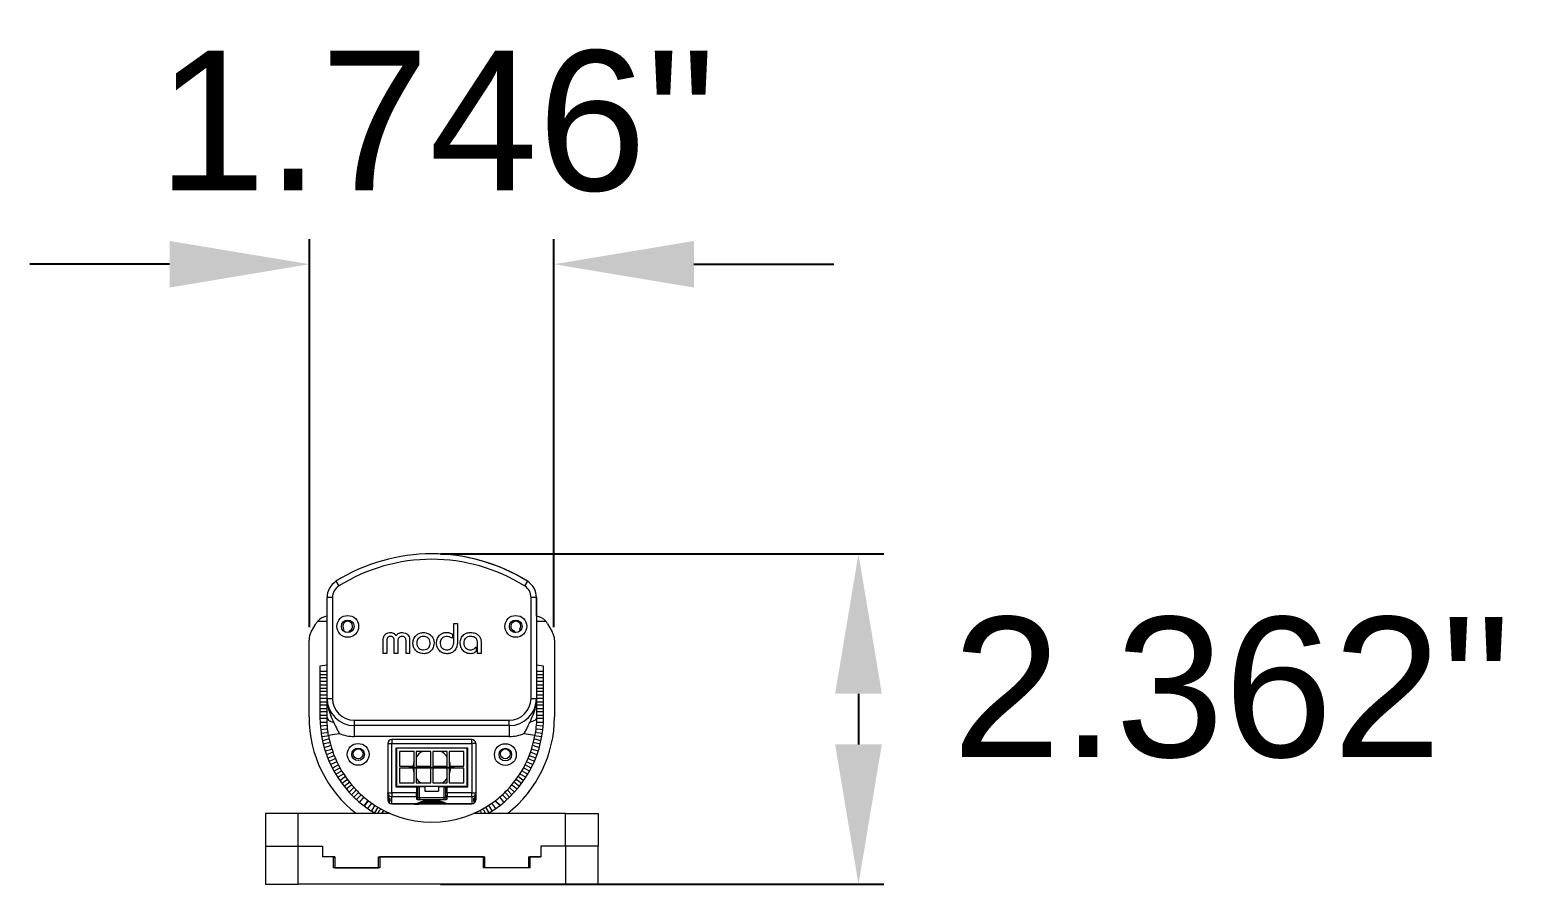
# Model space of a CAD drawing. Header units: inches. Extents: x -5.4 to 23.6, y 0 to 11.
# Drawn here: x 13.03 to 23.64, y 2.84 to 8.95 of the extents above; entities that cross this region are included whole.
import ezdxf

# ---------------------------------------------------------------- set-up
doc = ezdxf.new("R2010")
doc.units = ezdxf.units.IN
doc.header["$MEASUREMENT"] = 0
doc.layers.add('DIMENSIONS', color=253, linetype='Continuous')
doc.styles.get("Standard").update_dxf_attribs({"font": 'arial.ttf'})
doc.dimstyles.new('Big 1IN', dxfattribs={"dimtxt": 1, "dimasz": 1, "dimexe": 0.18, "dimexo": 0.0625, "dimgap": 0.09, "dimtad": 0, "dimtih": 1, "dimtoh": 1, "dimdec": 3, "dimzin": 0, "dimdsep": 46, "dimlunit": 3, "dimtxsty": 'Standard', "dimcen": 0.5, "dimadec": 0, "dimazin": 0, "dimtfac": 1, "dimtdec": 3, "dimtofl": 0, "dimtmove": 0, "dimatfit": 3, "dimfxl": 1, "dimtolj": 1, "dimtzin": 0, "dimarcsym": 0})

# ---------------------------------------------------------------- blocks, each defined once
blk = doc.blocks.new('*D7')
at = {"layer": 'Defpoints', "color": 0, "transparency": 16777216}
for p in [(15.9, 5.203), (15.899, 2.841), (18.949, 2.841)]:
    blk.add_point(p, dxfattribs=at)
at = {"layer": 'DIMENSIONS', "color": 0, "lineweight": -2, "transparency": 16777216}
for p, q in [((15.962, 5.203), (19.129, 5.203)), ((18.949, 4.203), (18.949, 3.841)), ((15.962, 2.841), (19.129, 2.841))]:
    blk.add_line(p, q, dxfattribs=at)
at = {"layer": 'DIMENSIONS', "color": 0, "transparency": 16777216}
for points in [[(18.782, 4.203), (19.116, 4.203), (18.949, 5.203)], [(18.782, 3.841), (19.116, 3.841), (18.949, 2.841)]]:
    blk.add_solid(points, dxfattribs=at)
at = {"layer": 'DIMENSIONS', "color": 0, "transparency": 16777216, "insert": (21.615, 4.244), "char_height": 1, "attachment_point": 5}
blk.add_mtext('\\A1;2.362"', dxfattribs=at)
blk = doc.blocks.new('*D8')
at = {"layer": 'Defpoints', "color": 0, "transparency": 16777216}
for p in [(16.773, 7.274), (15.026, 4.617), (16.773, 4.617)]:
    blk.add_point(p, dxfattribs=at)
at = {"layer": 'DIMENSIONS', "color": 0, "lineweight": -2, "transparency": 16777216}
for p, q in [((15.026, 4.679), (15.026, 7.454)), ((16.773, 4.679), (16.773, 7.454)), ((14.026, 7.274), (13.026, 7.274)), ((17.773, 7.274), (18.773, 7.274))]:
    blk.add_line(p, q, dxfattribs=at)
at = {"layer": 'DIMENSIONS', "color": 0, "transparency": 16777216}
for points in [[(14.026, 7.44), (14.026, 7.107), (15.026, 7.274)], [(17.773, 7.44), (17.773, 7.107), (16.773, 7.274)]]:
    blk.add_solid(points, dxfattribs=at)
at = {"layer": 'DIMENSIONS', "color": 0, "transparency": 16777216, "insert": (15.934, 8.294), "char_height": 1, "attachment_point": 5}
blk.add_mtext('\\A1;1.746"', dxfattribs=at)

msp = doc.modelspace()

# ---------------------------------------------------------------- linework, layer by layer
at = {"color": 7, "linetype": 'Continuous', "lineweight": 15}
for p, q in [((15.215, 5.0068), (15.2357, 4.9738)), ((16.5838, 5.0068), (16.5631, 4.9738)), ((15.1899, 4.8912), (15.1509, 4.8912)), ((15.1509, 4.1701), (15.1509, 4.8912)), ((15.1899, 4.8912), (15.1899, 4.1701)), ((16.6089, 4.1701), (16.6089, 4.8912)), ((16.6479, 4.8912), (16.6089, 4.8912)), ((16.6479, 4.8912), (16.6479, 4.1701)), ((16.648, 4.7588), (16.648, 4.8912)), ((15.038, 4.6448), (15.0711, 4.7023)), ((15.0852, 4.7218), (15.1509, 4.7218)), ((16.0574, 4.7046), (16.0828, 4.7046)), ((16.0574, 4.5751), (16.0574, 4.7046)), ((16.0828, 4.7046), (16.0828, 4.5623)), ((16.6479, 4.7218), (16.7136, 4.7218)), ((16.7277, 4.7023), (16.7609, 4.6448)), ((15.0223, 4.0378), (15.0223, 4.5863)), ((15.3069, 4.6432), (15.3069, 4.6406)), ((15.5524, 4.4917), (15.5524, 4.5924)), ((15.5778, 4.5786), (15.5778, 4.4917)), ((15.6314, 4.4917), (15.6314, 4.5804)), ((15.6568, 4.5822), (15.6568, 4.4917)), ((15.716, 4.4917), (15.716, 4.5822)), ((15.7414, 4.5924), (15.7414, 4.4917)), ((16.0468, 4.6301), (16.0468, 4.5999)), ((16.2267, 4.4917), (16.2267, 4.5744)), ((16.2521, 4.5741), (16.2521, 4.4917)), ((16.492, 4.6432), (16.492, 4.6406)), ((16.4998, 4.64), (16.492, 4.6407)), ((16.7766, 4.5863), (16.7766, 4.0378)), ((15.5778, 4.4917), (15.5524, 4.4917)), ((15.6568, 4.4917), (15.6314, 4.4917)), ((15.7414, 4.4917), (15.716, 4.4917)), ((16.2161, 4.5375), (16.2161, 4.5039)), ((16.2521, 4.4917), (16.2267, 4.4917)), ((15.1509, 4.4072), (15.1003, 4.4006)), ((15.1003, 4.4006), (15.1003, 4.0378)), ((15.1003, 4.3653), (15.1509, 4.3653)), ((16.6986, 4.4006), (16.6479, 4.4072)), ((16.6479, 4.3653), (16.6986, 4.3653)), ((16.6986, 4.0378), (16.6986, 4.4006)), ((15.1003, 4.3399), (15.1509, 4.3399)), ((15.1509, 4.3166), (15.1003, 4.3166)), ((15.1509, 4.2912), (15.1003, 4.2912)), ((15.1003, 4.2678), (15.1509, 4.2678)), ((16.6479, 4.3399), (16.6986, 4.3399)), ((16.6986, 4.3166), (16.6479, 4.3166)), ((16.6986, 4.2912), (16.6479, 4.2912)), ((16.6479, 4.2678), (16.6986, 4.2678)), ((15.1003, 4.2425), (15.1509, 4.2425)), ((15.1509, 4.2191), (15.1003, 4.2191)), ((15.1509, 4.1938), (15.1003, 4.1938)), ((15.1003, 4.1704), (15.1509, 4.1704)), ((15.1003, 4.145), (15.1509, 4.145)), ((15.1509, 4.1701), (15.1899, 4.1701)), ((16.6089, 4.1701), (16.6479, 4.1701)), ((16.6479, 4.2425), (16.6986, 4.2425)), ((16.6986, 4.2191), (16.6479, 4.2191)), ((16.6986, 4.1938), (16.6479, 4.1938)), ((16.6479, 4.1704), (16.6986, 4.1704)), ((16.6479, 4.145), (16.6986, 4.145)), ((15.1509, 4.1216), (15.1003, 4.1216)), ((15.1509, 4.0963), (15.1003, 4.0963)), ((15.1509, 4.0749), (15.1003, 4.0749)), ((15.1003, 4.0495), (15.1509, 4.0495)), ((15.1509, 4.0339), (15.1509, 4.0972)), ((16.6986, 4.1216), (16.6479, 4.1216)), ((16.6479, 4.0972), (16.6479, 4.0339)), ((16.6986, 4.0963), (16.6479, 4.0963)), ((16.6986, 4.0749), (16.6479, 4.0749)), ((16.6479, 4.0495), (16.6985, 4.0495)), ((15.1514, 4.0261), (15.1003, 4.0261)), ((15.1011, 4.0008), (15.1527, 4.0008)), ((15.154, 3.977), (15.1031, 3.9703)), ((15.1443, 3.9502), (15.1057, 3.9451)), ((15.1443, 3.9502), (15.1555, 3.9517)), ((15.1588, 3.9285), (15.1474, 3.927)), ((15.3459, 4.0142), (16.453, 4.0142)), ((15.3459, 4.0142), (15.3459, 3.9752)), ((16.453, 3.9752), (15.3459, 3.9752)), ((15.3459, 3.9752), (15.3459, 3.8973)), ((16.453, 3.9752), (16.453, 4.0142)), ((16.453, 3.9752), (16.453, 3.8973)), ((16.6515, 3.927), (16.6396, 3.9286)), ((16.6425, 3.9518), (16.6545, 3.9502)), ((16.6957, 3.9703), (16.6455, 3.9769)), ((16.6468, 4.0008), (16.6977, 4.0008)), ((16.6985, 4.0261), (16.6476, 4.0261)), ((16.6932, 3.9451), (16.6545, 3.9502)), ((15.1087, 3.9219), (15.1474, 3.927)), ((15.1128, 3.8969), (15.1515, 3.902)), ((15.167, 3.8799), (15.1187, 3.867)), ((15.1622, 3.8524), (15.1245, 3.8423)), ((15.1306, 3.8197), (15.1683, 3.8298)), ((15.1515, 3.902), (15.1624, 3.9034)), ((15.162, 3.9058), (15.2388, 3.9191)), ((15.1622, 3.8524), (15.1726, 3.8552)), ((15.1785, 3.8325), (15.1683, 3.8298)), ((15.8994, 3.8973), (15.3459, 3.8973)), ((15.5854, 3.8472), (15.5854, 3.4956)), ((15.5854, 3.8472), (15.6136, 3.8472)), ((15.6136, 3.8753), (15.6136, 3.8472)), ((16.1853, 3.8753), (15.6136, 3.8753)), ((15.6136, 3.4956), (15.6136, 3.8472)), ((15.6136, 3.8472), (16.1853, 3.8472)), ((16.453, 3.8973), (15.8994, 3.8973)), ((16.1853, 3.8472), (16.1853, 3.8753)), ((16.1853, 3.8472), (16.1853, 3.4956)), ((16.2134, 3.8472), (16.1853, 3.8472)), ((16.2134, 3.8472), (16.2134, 3.4956)), ((16.5601, 3.9191), (16.6369, 3.9058)), ((16.6306, 3.8298), (16.6203, 3.8325)), ((16.6263, 3.8552), (16.6367, 3.8524)), ((16.6306, 3.8298), (16.6683, 3.8197)), ((16.6801, 3.867), (16.6319, 3.8799)), ((16.6365, 3.9034), (16.6474, 3.902)), ((16.6743, 3.8423), (16.6367, 3.8524)), ((16.6474, 3.902), (16.6861, 3.8969)), ((16.6515, 3.927), (16.6901, 3.9219)), ((15.1379, 3.7954), (15.1756, 3.8055)), ((15.1934, 3.7854), (15.1477, 3.7665)), ((15.1927, 3.7578), (15.1567, 3.7428)), ((15.1657, 3.7212), (15.2017, 3.7361)), ((15.1756, 3.8055), (15.1858, 3.8083)), ((15.1927, 3.7578), (15.2022, 3.7617)), ((15.2111, 3.74), (15.2017, 3.7361)), ((15.2121, 3.713), (15.2214, 3.7169)), ((15.6474, 3.8134), (15.6418, 3.8134)), ((15.6418, 3.8134), (15.6418, 3.5374)), ((15.6474, 3.8134), (15.6474, 3.543)), ((16.1515, 3.8134), (15.6474, 3.8134)), ((15.6699, 3.7908), (15.6699, 3.6852)), ((15.7741, 3.7908), (15.6699, 3.7908)), ((15.7741, 3.6852), (15.7741, 3.7908)), ((15.7882, 3.7908), (15.7882, 3.6852)), ((15.8924, 3.7908), (15.7882, 3.7908)), ((15.8924, 3.6852), (15.8924, 3.7908)), ((15.9065, 3.7908), (15.9065, 3.6852)), ((16.0107, 3.7908), (15.9065, 3.7908)), ((16.0107, 3.6852), (16.0107, 3.7908)), ((16.1289, 3.7908), (16.0247, 3.7908)), ((16.0247, 3.7908), (16.0247, 3.6852)), ((16.1289, 3.6852), (16.1289, 3.7908)), ((16.1571, 3.8134), (16.1515, 3.8134)), ((16.1515, 3.543), (16.1515, 3.8134)), ((16.1571, 3.5374), (16.1571, 3.8134)), ((16.5775, 3.7169), (16.5867, 3.713)), ((16.5972, 3.7361), (16.5878, 3.74)), ((16.5967, 3.7617), (16.6061, 3.7578)), ((16.5972, 3.7361), (16.6332, 3.7212)), ((16.6511, 3.7665), (16.6055, 3.7854)), ((16.6422, 3.7428), (16.6061, 3.7578)), ((16.6131, 3.8083), (16.6233, 3.8055)), ((16.6233, 3.8055), (16.6609, 3.7954)), ((15.1761, 3.6981), (15.2121, 3.713)), ((15.232, 3.6952), (15.1896, 3.6707)), ((15.2353, 3.6679), (15.2016, 3.6484)), ((15.2133, 3.6281), (15.247, 3.6476)), ((15.2266, 3.6066), (15.2604, 3.6261)), ((15.2353, 3.6679), (15.2438, 3.6728)), ((15.282, 3.6108), (15.2435, 3.5812)), ((15.2554, 3.6525), (15.247, 3.6476)), ((15.2604, 3.6261), (15.2687, 3.6309)), ((15.6699, 3.6852), (15.7741, 3.6852)), ((15.7741, 3.6712), (15.6699, 3.6712)), ((15.6699, 3.6712), (15.6699, 3.5655)), ((15.7741, 3.5655), (15.7741, 3.6712)), ((15.7882, 3.6852), (15.8924, 3.6852)), ((15.8924, 3.6712), (15.7882, 3.6712)), ((15.7882, 3.6712), (15.7882, 3.5655)), ((15.8924, 3.5655), (15.8924, 3.6712)), ((15.9065, 3.6852), (16.0107, 3.6852)), ((16.0107, 3.6712), (15.9065, 3.6712)), ((15.9065, 3.6712), (15.9065, 3.5655)), ((16.0107, 3.5655), (16.0107, 3.6712)), ((16.0247, 3.6852), (16.1289, 3.6852)), ((16.1289, 3.6712), (16.0247, 3.6712)), ((16.0247, 3.6712), (16.0247, 3.5655)), ((16.1289, 3.5655), (16.1289, 3.6712)), ((16.5553, 3.5812), (16.5168, 3.6108)), ((16.5302, 3.6309), (16.5385, 3.6261)), ((16.5385, 3.6261), (16.5723, 3.6066)), ((16.5518, 3.6476), (16.5434, 3.6525)), ((16.5518, 3.6476), (16.5856, 3.6281)), ((16.555, 3.6728), (16.5635, 3.6679)), ((16.5973, 3.6484), (16.5635, 3.6679)), ((16.6093, 3.6707), (16.5669, 3.6952)), ((16.5867, 3.713), (16.6228, 3.6981)), ((15.2893, 3.5844), (15.2584, 3.5607)), ((15.2726, 3.5421), (15.3035, 3.5658)), ((15.2886, 3.5225), (15.3196, 3.5462)), ((15.2893, 3.5844), (15.2967, 3.5901)), ((15.3109, 3.5715), (15.3035, 3.5658)), ((15.3428, 3.5335), (15.3088, 3.4995)), ((15.3196, 3.5462), (15.3269, 3.5518)), ((15.3537, 3.5086), (15.3261, 3.4811)), ((15.3537, 3.5086), (15.36, 3.515)), ((15.6418, 3.5374), (15.7896, 3.5374)), ((15.6474, 3.543), (15.8501, 3.543)), ((15.6474, 3.5374), (15.6474, 3.543)), ((15.6699, 3.5655), (15.7741, 3.5655)), ((15.7882, 3.5655), (15.8924, 3.5655)), ((15.7896, 3.5374), (15.7896, 3.4956)), ((15.8009, 3.5374), (15.7896, 3.5374)), ((15.8009, 3.4956), (15.8009, 3.5374)), ((15.8009, 3.5374), (15.8121, 3.5374)), ((15.8121, 3.4587), (15.8121, 3.5374)), ((15.8501, 3.5374), (15.8121, 3.5374)), ((15.8361, 3.5374), (15.8361, 3.543)), ((15.8501, 3.543), (15.9487, 3.543)), ((15.8501, 3.543), (15.8501, 3.5064)), ((15.8501, 3.5064), (15.9487, 3.5064)), ((15.9065, 3.5655), (16.0107, 3.5655)), ((15.9487, 3.543), (15.9487, 3.5064)), ((15.9487, 3.543), (16.1515, 3.543)), ((15.9867, 3.5374), (15.9487, 3.5374)), ((15.9628, 3.5374), (15.9628, 3.543)), ((15.9867, 3.5374), (15.9867, 3.4587)), ((15.9867, 3.5374), (15.998, 3.5374)), ((15.998, 3.5374), (15.998, 3.4956)), ((16.0093, 3.5374), (15.998, 3.5374)), ((16.0093, 3.4956), (16.0093, 3.5374)), ((16.0093, 3.5374), (16.1571, 3.5374)), ((16.0247, 3.5655), (16.1289, 3.5655)), ((16.1515, 3.5374), (16.1515, 3.543)), ((16.4388, 3.515), (16.4452, 3.5086)), ((16.4727, 3.4811), (16.4452, 3.5086)), ((16.4901, 3.4995), (16.4561, 3.5335)), ((16.472, 3.5518), (16.4793, 3.5462)), ((16.4793, 3.5462), (16.5102, 3.5225)), ((16.4953, 3.5658), (16.488, 3.5715)), ((16.4953, 3.5658), (16.5263, 3.5421)), ((16.5021, 3.5901), (16.5096, 3.5844)), ((16.5405, 3.5607), (16.5096, 3.5844)), ((15.3427, 3.4645), (15.3702, 3.4921)), ((15.3611, 3.4471), (15.395, 3.481)), ((15.3765, 3.4984), (15.3702, 3.4921)), ((15.4131, 3.4649), (15.3841, 3.427)), ((15.3887, 3.4747), (15.3887, 3.4748)), ((15.4428, 3.3819), (15.4718, 3.4196)), ((15.4919, 3.4061), (15.4682, 3.365)), ((15.5858, 3.4909), (15.5854, 3.4956)), ((15.5854, 3.4956), (15.6136, 3.4956)), ((15.5854, 3.4956), (15.5854, 3.4784)), ((15.5854, 3.4759), (15.5854, 3.4784)), ((15.5854, 3.4759), (15.5854, 3.4734)), ((15.5854, 3.471), (15.5854, 3.4685)), ((15.5854, 3.466), (15.5854, 3.4636)), ((15.5854, 3.4611), (15.5854, 3.4586)), ((15.5854, 3.4562), (15.5854, 3.4443)), ((15.5995, 3.4539), (15.5995, 3.4514)), ((15.5995, 3.4489), (15.5995, 3.4465)), ((15.5995, 3.444), (15.5995, 3.4416)), ((15.5995, 3.4391), (15.5995, 3.4366)), ((15.5995, 3.4342), (15.5995, 3.4317)), ((15.6136, 3.4956), (15.6136, 3.4675)), ((15.7896, 3.4956), (15.6136, 3.4956)), ((15.6136, 3.4675), (15.7896, 3.4675)), ((15.6136, 3.4162), (15.6136, 3.4675)), ((16.1853, 3.4162), (15.6136, 3.4162)), ((15.6136, 3.4157), (16.1853, 3.4157)), ((15.7896, 3.4675), (15.7896, 3.4956)), ((15.7896, 3.4956), (15.8009, 3.4956)), ((15.7896, 3.4675), (15.7896, 3.4494)), ((15.7925, 3.4139), (15.7925, 3.4157)), ((15.8009, 3.4607), (15.8009, 3.4788)), ((15.991, 3.4206), (15.8079, 3.4206)), ((15.8079, 3.4182), (15.991, 3.4182)), ((15.8121, 3.4587), (15.8121, 3.4475)), ((15.9867, 3.4587), (15.8121, 3.4587)), ((15.8121, 3.4475), (15.9867, 3.4475)), ((15.9769, 3.426), (15.822, 3.426)), ((15.822, 3.4236), (15.9769, 3.4236)), ((15.9628, 3.4314), (15.8361, 3.4314)), ((15.8361, 3.429), (15.9628, 3.429)), ((15.9487, 3.4368), (15.8501, 3.4368)), ((15.8501, 3.4344), (15.9487, 3.4344)), ((15.8614, 3.4148), (15.8614, 3.4157)), ((15.8614, 3.4148), (15.882, 3.4148)), ((15.9346, 3.4422), (15.8642, 3.4422)), ((15.8642, 3.4398), (15.9346, 3.4398)), ((15.882, 3.4148), (15.882, 3.4157)), ((15.9301, 3.4148), (15.9301, 3.4157)), ((15.9301, 3.4148), (15.9506, 3.4148)), ((15.9506, 3.4148), (15.9506, 3.4157)), ((15.9649, 3.4148), (15.9649, 3.4157)), ((15.9649, 3.4148), (16.0531, 3.4148)), ((16.0093, 3.4956), (15.998, 3.4956)), ((15.998, 3.4788), (15.998, 3.4607)), ((16.0093, 3.4956), (16.0093, 3.4675)), ((16.1853, 3.4956), (16.0093, 3.4956)), ((16.0093, 3.4675), (16.1853, 3.4675)), ((16.0093, 3.4494), (16.0093, 3.4675)), ((16.0531, 3.4148), (16.0531, 3.4157)), ((16.1853, 3.4956), (16.2134, 3.4956)), ((16.1853, 3.4675), (16.1853, 3.4956)), ((16.1853, 3.4675), (16.1853, 3.4162)), ((16.1993, 3.4514), (16.1993, 3.4539)), ((16.1993, 3.4465), (16.1993, 3.4489)), ((16.1993, 3.4416), (16.1993, 3.444)), ((16.1993, 3.4366), (16.1993, 3.4391)), ((16.1993, 3.4317), (16.1993, 3.4342)), ((16.2134, 3.4956), (16.2134, 3.4784)), ((16.2134, 3.4784), (16.2134, 3.4759)), ((16.2134, 3.4759), (16.2134, 3.4734)), ((16.2134, 3.4734), (16.2134, 3.471)), ((16.2134, 3.471), (16.2134, 3.4685)), ((16.2134, 3.466), (16.2134, 3.4636)), ((16.2134, 3.4636), (16.2134, 3.4611)), ((16.2134, 3.4611), (16.2134, 3.4586)), ((16.2134, 3.4562), (16.2134, 3.4443)), ((16.3307, 3.365), (16.3069, 3.4061)), ((16.3271, 3.4196), (16.356, 3.3819)), ((16.4148, 3.427), (16.3857, 3.4649)), ((16.4039, 3.481), (16.4377, 3.4471)), ((16.4101, 3.4748), (16.4101, 3.4747)), ((16.4286, 3.4921), (16.4223, 3.4984)), ((16.4286, 3.4921), (16.4562, 3.4645)), ((14.7104, 3.3476), (14.7104, 3.1139)), ((14.9443, 3.3476), (14.7104, 3.3476)), ((14.9443, 3.1139), (14.9443, 3.3476)), ((15.6007, 3.3476), (14.9443, 3.3476)), ((15.1198, 3.3478), (15.1198, 3.3476)), ((15.6003, 3.3478), (15.1198, 3.3478)), ((15.5134, 3.3926), (15.4898, 3.3516)), ((15.5146, 3.3478), (15.5295, 3.3737)), ((15.5337, 3.3809), (15.5295, 3.3737)), ((15.5438, 3.3478), (15.5519, 3.3617)), ((15.5519, 3.3617), (15.556, 3.3689)), ((15.5778, 3.3581), (15.5735, 3.3478)), ((16.8545, 3.3476), (16.1981, 3.3476)), ((16.6791, 3.3478), (16.1986, 3.3478)), ((16.2253, 3.3478), (16.2211, 3.3581)), ((16.2428, 3.369), (16.247, 3.3617)), ((16.247, 3.3617), (16.255, 3.3478)), ((16.2693, 3.3737), (16.2651, 3.381)), ((16.2693, 3.3737), (16.2843, 3.3478)), ((16.3091, 3.3516), (16.2854, 3.3926)), ((16.6791, 3.3478), (16.6791, 3.3476)), ((16.8545, 3.3476), (17.0884, 3.3476)), ((16.8545, 3.1139), (16.8545, 3.3476)), ((17.0884, 3.3476), (17.0884, 3.1139)), ((14.7104, 3.1139), (14.9443, 3.1139)), ((14.7104, 3.1139), (14.7104, 2.841)), ((14.9443, 3.1139), (15.1198, 3.1139)), ((14.9443, 2.841), (14.9443, 3.1139)), ((15.1198, 3.1139), (15.1198, 3.0359)), ((16.6791, 3.1139), (16.6791, 3.0359)), ((16.8545, 3.1139), (16.6791, 3.1139)), ((17.0884, 3.1139), (16.8545, 3.1139)), ((16.8545, 3.1139), (16.8545, 2.841)), ((17.0884, 2.841), (17.0884, 3.1139)), ((15.2075, 3.0359), (15.1198, 3.0359)), ((15.1977, 3.0359), (15.1198, 3.0359)), ((15.1977, 2.958), (15.1977, 3.0359)), ((15.2075, 3.0311), (15.1977, 3.0311)), ((15.2075, 3.0359), (15.2075, 2.958)), ((15.5193, 3.0359), (16.2795, 3.0359)), ((15.5193, 2.958), (15.5193, 3.0359)), ((16.2698, 3.0359), (15.5291, 3.0359)), ((15.5291, 3.0359), (15.5291, 2.958)), ((16.2698, 2.958), (16.2698, 3.0359)), ((16.2795, 2.958), (16.2795, 3.0359)), ((16.5914, 3.0359), (16.6791, 3.0359)), ((16.5914, 3.0359), (16.5914, 2.958)), ((16.6011, 3.0311), (16.5914, 3.0311)), ((16.6011, 3.0359), (16.6011, 2.958)), ((16.6791, 3.0359), (16.6011, 3.0359)), ((15.5291, 2.958), (15.1977, 2.958)), ((15.2075, 2.958), (15.5193, 2.958)), ((16.6011, 2.958), (16.2698, 2.958)), ((16.5914, 2.958), (16.2795, 2.958)), ((14.7104, 2.841), (14.9443, 2.841)), ((16.8545, 2.841), (14.9443, 2.841)), ((16.8545, 2.841), (17.0884, 2.841))]:
    msp.add_line(p, q, dxfattribs=at)
at = {"color": 7, "linetype": 'Continuous'}
msp.add_line((15.7361, 3.6747), (16.0628, 3.6747), dxfattribs=at)
for p, q in [((15.4157, 3.4016), (15.4447, 3.4394)), ((16.3877, 3.4051), (16.3524, 3.4381))]:
    msp.add_line(p, q)
at = {"color": 8, "linetype": 'Continuous', "lineweight": 15}
for p, q in [((15.6136, 3.4162), (15.6136, 3.4157)), ((15.8079, 3.4206), (15.8079, 3.4182)), ((15.822, 3.426), (15.822, 3.4236)), ((15.8361, 3.4314), (15.8361, 3.429)), ((15.8501, 3.4368), (15.8501, 3.4344)), ((15.8642, 3.4422), (15.8642, 3.4398)), ((15.9346, 3.4398), (15.9346, 3.4422)), ((15.9487, 3.4344), (15.9487, 3.4368)), ((15.9628, 3.429), (15.9628, 3.4314)), ((15.9769, 3.4236), (15.9769, 3.426)), ((15.991, 3.4182), (15.991, 3.4206)), ((16.1853, 3.4157), (16.1853, 3.4162))]:
    msp.add_line(p, q, dxfattribs=at)
at = {"color": 7, "linetype": 'Continuous', "lineweight": 15, "flags": 128}
for points in [[(15.2991, 4.64), (15.2819, 4.6434), (15.2681, 4.6524)], [(15.1509, 4.0339), (15.1518, 4.0283), (15.1543, 4.0228), (15.1583, 4.0176), (15.1639, 4.0127), (15.1709, 4.0082), (15.1791, 4.0043), (15.1884, 4.0011), (15.1985, 3.9985)], [(16.6479, 4.0339), (16.6471, 4.0283), (16.6446, 4.0228), (16.6405, 4.0176), (16.6349, 4.0127), (16.628, 4.0082), (16.6198, 4.0043), (16.6105, 4.0011), (16.6004, 3.9985)], [(16.2134, 3.4956), (16.2129, 3.4901), (16.2126, 3.489)]]:
    msp.add_lwpolyline(points, dxfattribs=at)
at = {"color": 7, "linetype": 'Continuous', "lineweight": 15}
for centre, radius in [((15.299, 4.6848), 0.078), ((15.299, 4.6848), 0.0448), ((16.4998, 4.6848), 0.078), ((16.4998, 4.6848), 0.0448), ((15.3731, 3.7696), 0.078), ((16.4255, 3.768), 0.078), ((15.3731, 3.7696), 0.0448), ((15.3731, 3.7735), 0.0351), ((16.4255, 3.768), 0.0448), ((16.4257, 3.7735), 0.0351)]:
    msp.add_circle(centre, radius, dxfattribs=at)
for centre, radius, start, end in [((15.8994, 3.9125), 1.2908, 57.97922, 122.02078), ((15.8995, 3.9125), 1.2908, 57.97922, 89.99232), ((15.8994, 3.9125), 1.2518, 57.97922, 122.02078), ((15.2874, 4.8912), 0.1364, 122.02078, 180), ((16.5115, 4.8912), 0.1364, 0, 57.97922), ((16.5115, 4.8912), 0.1364, 0, 57.97922), ((15.2874, 4.8912), 0.0975, 122.02078, 180), ((16.5115, 4.8912), 0.0975, 0, 57.97922), ((15.1724, 4.6438), 0.117, 138.18969, 150), ((15.1724, 4.6438), 0.117, 100.55483, 138.18969), ((15.2991, 4.6858), 0.0351, 294.62432, 212.71857), ((16.4998, 4.6858), 0.0351, 327.28143, 245.37568), ((16.6264, 4.6438), 0.117, 41.81031, 79.39373), ((16.6264, 4.6438), 0.117, 30, 41.81031), ((15.1392, 4.5863), 0.117, 150, 180), ((15.2597, 4.6605), 0.0117, 316.02584, 32.71857), ((15.3186, 4.6432), 0.0117, 114.62432, 180), ((16.4803, 4.6432), 0.0117, 0, 65.37568), ((16.5391, 4.6605), 0.0117, 147.28143, 224.32301), ((16.6596, 4.5863), 0.117, 0, 30), ((15.3459, 4.1701), 0.1949, 180, 270), ((15.3459, 4.1701), 0.1559, 180, 270), ((16.453, 4.1701), 0.1559, 270, 0), ((16.453, 4.1701), 0.1949, 270, 0), ((15.8994, 4.0378), 0.8771, 180, 232.09487), ((15.8994, 4.0378), 0.7992, 179.16105, 180), ((15.8994, 4.0378), 0.7992, 180, 232.75424), ((15.8994, 4.0378), 0.7992, 307.65861, 0), ((15.8994, 4.0378), 0.8771, 308.12491, 0), ((15.8994, 4.0378), 0.7992, 0, 0.83895), ((15.8994, 4.0339), 0.7485, 189.85684, 223.73988), ((15.3459, 4.1701), 0.2729, 246.90228, 270), ((15.6136, 3.8472), 0.0282, 90, 180), ((16.1853, 3.8472), 0.0282, 0, 90), ((15.8994, 4.0339), 0.7485, 316.26012, 350.14316), ((16.453, 4.1701), 0.2729, 270, 293.09772), ((15.8994, 3.6747), 0.1338, 159.52782, 175.47151), ((15.8994, 3.6747), 0.1338, 119.72347, 146.26128), ((15.8994, 3.6747), 0.1338, 33.73872, 60.27653), ((15.8994, 3.6747), 0.1338, 4.52849, 20.47218), ((15.8994, 3.6747), 0.1338, 181.50753, 200.47218), ((15.8994, 3.6747), 0.1338, 339.52782, 358.49247), ((15.8994, 4.0339), 0.7485, 223.73988, 232.75061), ((15.8994, 3.6747), 0.1338, 213.73872, 234.66476), ((15.8994, 3.6747), 0.1338, 305.33524, 326.26128), ((15.8994, 4.0339), 0.7485, 307.24352, 316.26013), ((15.8994, 4.0378), 0.7992, 232.75424, 239.70217), ((15.8994, 4.0339), 0.7485, 232.75061, 307.24352), ((15.6135, 3.4444), 0.0281, 180.10944, 270.109), ((15.6136, 3.4439), 0.0282, 180, 270), ((15.7896, 3.4788), 0.0112, 269.89101, 359.8905), ((15.8044, 3.3793), 0.0415, 85.16638, 104.79567), ((15.8044, 3.4595), 0.0415, 255.20388, 274.83385), ((15.8185, 3.3847), 0.0415, 85.16636, 104.7957), ((15.8185, 3.4649), 0.0415, 255.20386, 274.83388), ((15.8326, 3.3901), 0.0415, 85.16636, 104.7957), ((15.8326, 3.4703), 0.0415, 255.20386, 274.83387), ((15.8467, 3.3955), 0.0415, 85.16638, 104.79567), ((15.8467, 3.4757), 0.0415, 255.20398, 274.83375), ((15.8607, 3.4009), 0.0415, 85.16602, 104.79603), ((15.8607, 3.4811), 0.0415, 255.2038, 274.83414), ((15.9381, 3.4009), 0.0415, 75.20397, 94.83398), ((15.9381, 3.4811), 0.0415, 265.16586, 284.7962), ((15.9522, 3.3955), 0.0415, 75.2043, 94.83364), ((15.9522, 3.4757), 0.0415, 265.16623, 284.79604), ((15.9663, 3.3901), 0.0415, 75.20432, 94.83362), ((15.9663, 3.4703), 0.0415, 265.16614, 284.79613), ((15.9804, 3.3847), 0.0415, 75.2043, 94.83364), ((15.9804, 3.4649), 0.0415, 265.16613, 284.79614), ((15.9944, 3.3793), 0.0415, 75.2043, 94.83364), ((15.9944, 3.4595), 0.0415, 265.16612, 284.79614), ((16.0092, 3.4788), 0.0112, 180.1095, 270.10899), ((16.1853, 3.4444), 0.0281, 269.89102, 359.89053), ((16.1853, 3.4439), 0.0282, 270, 0), ((15.8994, 4.0378), 0.7992, 300.29783, 307.65861)]:
    msp.add_arc(centre, radius, start, end, dxfattribs=at)
at = {"color": 8, "linetype": 'Continuous', "lineweight": 15}
for centre, start, end in [((15.6135, 3.4957), 189.68256, 270.09624), ((16.1853, 3.4957), 269.93379, 346.27909)]:
    msp.add_arc(centre, 0.0281, start, end, dxfattribs=at)
at = {"color": 7, "linetype": 'Continuous', "lineweight": 15}
for centre, major_axis, start_param, end_param in [((15.6136, 3.4784), (0, -0.0283), 4.712389, 5.7595865), ((15.6136, 3.4759), (0, -0.0283), 4.712389, 5.7595865), ((15.6136, 3.4734), (0, -0.0283), 4.712389, 5.7595865), ((15.6136, 3.471), (0, -0.0283), 4.712389, 5.7595865), ((15.6136, 3.4685), (0, -0.0283), 4.712389, 5.7595865), ((15.6136, 3.466), (0, -0.0283), 4.712389, 5.7595865), ((15.6136, 3.4636), (0, -0.0283), 4.712389, 5.7595865), ((15.6136, 3.4611), (0, -0.0283), 4.712389, 5.7595865), ((15.6136, 3.4586), (0, -0.0283), 4.712389, 5.7595865), ((15.6136, 3.4562), (0, -0.0283), 4.712389, 5.7595865), ((16.1853, 3.4784), (0, 0.0283), 3.6651914, 4.712389), ((16.1853, 3.4759), (0, 0.0283), 3.6651914, 4.712389), ((16.1853, 3.4734), (0, 0.0283), 3.6651914, 4.712389), ((16.1853, 3.471), (0, 0.0283), 3.6651914, 4.712389), ((16.1853, 3.4685), (0, 0.0283), 3.6651914, 4.712389), ((16.1853, 3.466), (0, 0.0283), 3.6651914, 4.712389), ((16.1853, 3.4636), (0, 0.0283), 3.6651914, 4.712389), ((16.1853, 3.4611), (0, 0.0283), 3.6651914, 4.712389), ((16.1853, 3.4586), (0, 0.0283), 3.6651914, 4.712389), ((16.1853, 3.4562), (0, 0.0283), 3.6651914, 4.712389)]:
    msp.add_ellipse(centre, major_axis=major_axis, ratio=0.9961947, start_param=start_param, end_param=end_param, dxfattribs=at)
for points, knots in [([(15.5524, 4.5924), (15.5536, 4.5999), (15.5559, 4.6148), (15.5703, 4.631), (15.5876, 4.6399), (15.5994, 4.6408), (15.6053, 4.6412)], [0, 0, 0, 0, 0.2795715, 0.5588197, 0.7792329, 1, 1, 1, 1]), ([(15.6048, 4.613), (15.6017, 4.6128), (15.5955, 4.6123), (15.5865, 4.6085), (15.5789, 4.5967), (15.5782, 4.5861), (15.5778, 4.5786)], [0, 0, 0, 0, 0.1874288, 0.3739557, 0.5601459, 1, 1, 1, 1]), ([(15.6314, 4.5804), (15.6312, 4.5849), (15.6307, 4.5938), (15.6251, 4.6053), (15.6153, 4.6122), (15.6083, 4.6127), (15.6048, 4.613)], [0, 0, 0, 0, 0.2810114, 0.5608, 0.7799364, 1, 1, 1, 1]), ([(15.6053, 4.6412), (15.6097, 4.6407), (15.6184, 4.6398), (15.6327, 4.6326), (15.6398, 4.6238), (15.6442, 4.6184)], [0, 0, 0, 0, 0.2803385, 0.5605094, 1, 1, 1, 1]), ([(15.6442, 4.6184), (15.6472, 4.6222), (15.6534, 4.6299), (15.6688, 4.6392), (15.6815, 4.6404), (15.6892, 4.6412)], [0, 0, 0, 0, 0.2801708, 0.5607886, 1, 1, 1, 1]), ([(15.6877, 4.613), (15.6831, 4.6128), (15.6737, 4.6123), (15.6628, 4.6041), (15.6576, 4.5931), (15.6571, 4.5859), (15.6568, 4.5822)], [0, 0, 0, 0, 0.2806867, 0.5581872, 0.7790352, 1, 1, 1, 1]), ([(15.716, 4.5822), (15.7156, 4.5866), (15.7147, 4.5953), (15.7083, 4.6064), (15.6981, 4.6122), (15.6912, 4.6127), (15.6877, 4.613)], [0, 0, 0, 0, 0.2802274, 0.5600758, 0.7794186, 1, 1, 1, 1]), ([(15.6892, 4.6412), (15.6966, 4.6403), (15.7114, 4.6384), (15.7284, 4.6258), (15.7395, 4.6098), (15.7408, 4.5982), (15.7414, 4.5924)], [0, 0, 0, 0, 0.2796743, 0.5595884, 0.7799482, 1, 1, 1, 1]), ([(15.764, 4.5655), (15.7642, 4.5657), (15.7645, 4.5661), (15.7646, 4.5666), (15.7647, 4.5668)], [0, 0, 0, 0, 0.5588398, 1, 1, 1, 1]), ([(15.8452, 4.4888), (15.8335, 4.49), (15.8102, 4.4922), (15.7831, 4.5122), (15.7671, 4.5381), (15.765, 4.5564), (15.764, 4.5655)], [0, 0, 0, 0, 0.2799685, 0.5593901, 0.7795949, 1, 1, 1, 1]), ([(15.7647, 4.5668), (15.7662, 4.5777), (15.7693, 4.5995), (15.7898, 4.6234), (15.8141, 4.6382), (15.8313, 4.6402), (15.8398, 4.6412)], [0, 0, 0, 0, 0.2793646, 0.5592079, 0.7797256, 1, 1, 1, 1]), ([(15.8404, 4.613), (15.8334, 4.6123), (15.8196, 4.611), (15.8035, 4.5991), (15.7943, 4.5835), (15.7929, 4.5727), (15.7922, 4.5674)], [0, 0, 0, 0, 0.2801053, 0.5595339, 0.7796232, 1, 1, 1, 1]), ([(15.7922, 4.5674), (15.793, 4.5599), (15.7945, 4.5451), (15.8062, 4.5267), (15.824, 4.5179), (15.8357, 4.5174), (15.8415, 4.5171)], [0, 0, 0, 0, 0.2801841, 0.5595279, 0.7792078, 1, 1, 1, 1]), ([(15.8398, 4.6412), (15.851, 4.6397), (15.8732, 4.6367), (15.8989, 4.6176), (15.9142, 4.5926), (15.9156, 4.575), (15.9164, 4.5662)], [0, 0, 0, 0, 0.280091, 0.559494, 0.7795973, 1, 1, 1, 1]), ([(15.8881, 4.5685), (15.8872, 4.5753), (15.8853, 4.5889), (15.8723, 4.6038), (15.8564, 4.6119), (15.8457, 4.6126), (15.8404, 4.613)], [0, 0, 0, 0, 0.2798712, 0.5591051, 0.7793531, 1, 1, 1, 1]), ([(15.8415, 4.5171), (15.849, 4.5176), (15.8639, 4.5188), (15.8806, 4.533), (15.8874, 4.551), (15.8879, 4.5626), (15.8881, 4.5685)], [0, 0, 0, 0, 0.2803064, 0.5581614, 0.7787349, 1, 1, 1, 1]), ([(15.9164, 4.5662), (15.915, 4.5554), (15.9123, 4.5337), (15.8942, 4.5084), (15.8708, 4.492), (15.8537, 4.4899), (15.8452, 4.4888)], [0, 0, 0, 0, 0.2799431, 0.5596486, 0.7797837, 1, 1, 1, 1]), ([(15.9333, 4.5624), (15.9341, 4.5731), (15.9358, 4.5946), (15.9524, 4.6204), (15.975, 4.6371), (15.9916, 4.6398), (16, 4.6412)], [0, 0, 0, 0, 0.2803059, 0.5599534, 0.7801804, 1, 1, 1, 1]), ([(16.0025, 4.613), (15.996, 4.6117), (15.9829, 4.6091), (15.9681, 4.5971), (15.9597, 4.5818), (15.959, 4.5714), (15.9587, 4.5662)], [0, 0, 0, 0, 0.2799744, 0.5596063, 0.7795249, 1, 1, 1, 1]), ([(15.9587, 4.5662), (15.9587, 4.565), (15.9587, 4.563), (15.9589, 4.561), (15.959, 4.5601)], [0, 0, 0, 0, 0.5600173, 1, 1, 1, 1]), ([(16, 4.6412), (16.0092, 4.641), (16.0257, 4.6407), (16.0404, 4.6333), (16.0468, 4.6301)], [0, 0, 0, 0, 0.5609592, 1, 1, 1, 1]), ([(16.0468, 4.5999), (16.039, 4.6041), (16.0252, 4.6117), (16.0095, 4.6126), (16.0025, 4.613)], [0, 0, 0, 0, 0.559451, 1, 1, 1, 1]), ([(16.009, 4.5171), (16.0169, 4.5181), (16.0328, 4.5203), (16.054, 4.5419), (16.0561, 4.5625), (16.0574, 4.5751)], [0, 0, 0, 0, 0.2804008, 0.5603163, 1, 1, 1, 1]), ([(16.1026, 4.5662), (16.1037, 4.5775), (16.106, 4.6001), (16.1262, 4.626), (16.1524, 4.6395), (16.1702, 4.6406), (16.179, 4.6412)], [0, 0, 0, 0, 0.280098, 0.5589715, 0.779208, 1, 1, 1, 1]), ([(16.1746, 4.4888), (16.1637, 4.4905), (16.1417, 4.4937), (16.118, 4.515), (16.1045, 4.5402), (16.1032, 4.5576), (16.1026, 4.5662)], [0, 0, 0, 0, 0.2793795, 0.5589494, 0.7793564, 1, 1, 1, 1]), ([(16.1772, 4.613), (16.1701, 4.6122), (16.1559, 4.6106), (16.1391, 4.5989), (16.1293, 4.583), (16.1284, 4.5718), (16.1279, 4.5662)], [0, 0, 0, 0, 0.2803038, 0.5594784, 0.7792954, 1, 1, 1, 1]), ([(16.1279, 4.5662), (16.1287, 4.5588), (16.1301, 4.5442), (16.1436, 4.5279), (16.1602, 4.5187), (16.1716, 4.5176), (16.1774, 4.5171)], [0, 0, 0, 0, 0.2798182, 0.5591577, 0.7795674, 1, 1, 1, 1]), ([(16.2267, 4.5744), (16.2254, 4.5809), (16.2228, 4.5938), (16.2043, 4.6102), (16.1875, 4.6119), (16.1772, 4.613)], [0, 0, 0, 0, 0.28003, 0.5601989, 1, 1, 1, 1]), ([(16.179, 4.6412), (16.1895, 4.6403), (16.2103, 4.6386), (16.2354, 4.622), (16.2497, 4.5986), (16.2513, 4.5822), (16.2521, 4.5741)], [0, 0, 0, 0, 0.280348, 0.559591, 0.7796483, 1, 1, 1, 1]), ([(16.0073, 4.4888), (15.9964, 4.4901), (15.9748, 4.4925), (15.9506, 4.5126), (15.9371, 4.5372), (15.9345, 4.554), (15.9333, 4.5624)], [0, 0, 0, 0, 0.2798165, 0.5588782, 0.7793762, 1, 1, 1, 1]), ([(15.959, 4.5601), (15.9602, 4.5533), (15.9627, 4.5397), (15.9767, 4.5256), (15.9929, 4.5185), (16.0036, 4.5175), (16.009, 4.5171)], [0, 0, 0, 0, 0.2797356, 0.5590565, 0.7793785, 1, 1, 1, 1]), ([(16.0828, 4.5623), (16.081, 4.5514), (16.0774, 4.5297), (16.0577, 4.5053), (16.0331, 4.4905), (16.0159, 4.4894), (16.0073, 4.4888)], [0, 0, 0, 0, 0.2798597, 0.5594048, 0.7794072, 1, 1, 1, 1]), ([(16.2161, 4.5039), (16.209, 4.4991), (16.1964, 4.4904), (16.1813, 4.4893), (16.1746, 4.4888)], [0, 0, 0, 0, 0.5597322, 1, 1, 1, 1]), ([(16.1774, 4.5171), (16.1816, 4.5174), (16.19, 4.5181), (16.204, 4.5247), (16.2115, 4.5327), (16.2161, 4.5375)], [0, 0, 0, 0, 0.2801157, 0.5602689, 1, 1, 1, 1]), ([(15.1509, 4.1701), (15.1509, 4.17), (15.1509, 4.1593), (15.1522, 4.1381), (15.159, 4.0984), (15.1741, 4.0516), (15.1903, 4.0163), (15.1985, 3.9985)], [0, 0, 0, 0, 0.002978, 0.1789104, 0.3530247, 0.6743321, 1, 1, 1, 1]), ([(15.1509, 4.0972), (15.1509, 4.1086), (15.1509, 4.134), (15.1509, 4.1572), (15.1509, 4.17), (15.1509, 4.1701)], [0, 0, 0, 0, 0.4475297, 0.995384, 1, 1, 1, 1]), ([(16.6004, 3.9985), (16.6084, 4.0161), (16.6246, 4.0514), (16.6399, 4.0982), (16.6467, 4.1381), (16.6479, 4.1593), (16.6479, 4.17), (16.6479, 4.1701)], [0, 0, 0, 0, 0.3222886, 0.6469735, 0.8210887, 0.997022, 1, 1, 1, 1]), ([(16.6479, 4.1701), (16.6479, 4.17), (16.6479, 4.1572), (16.6479, 4.134), (16.6479, 4.1086), (16.6479, 4.0972)], [0, 0, 0, 0, 0.004616, 0.5524703, 1, 1, 1, 1]), ([(15.162, 3.9058), (15.1595, 3.9215), (15.1526, 3.9656), (15.1516, 4.0072), (15.1509, 4.0339)], [0, 0, 0, 0, 0.3557544, 1, 1, 1, 1]), ([(15.1985, 3.9985), (15.2069, 3.9809), (15.2194, 3.9545), (15.234, 3.9279), (15.2388, 3.9191)], [0, 0, 0, 0, 0.6679155, 1, 1, 1, 1]), ([(16.5601, 3.9191), (16.568, 3.9338), (16.5825, 3.9604), (16.5948, 3.9867), (16.6004, 3.9985)], [0, 0, 0, 0, 0.5517401, 1, 1, 1, 1]), ([(16.6479, 4.0339), (16.6476, 4.0166), (16.647, 3.9758), (16.6406, 3.9314), (16.6369, 3.9058)], [0, 0, 0, 0, 0.4224854, 1, 1, 1, 1]), ([(15.7655, 3.4157), (15.769, 3.4152), (15.775, 3.4144), (15.7843, 3.414), (15.7898, 3.414), (15.7925, 3.4139)], [0, 0, 0, 0, 0.4218534, 0.7104882, 1, 1, 1, 1]), ([(15.8009, 3.4607), (15.8007, 3.4592), (15.8004, 3.4562), (15.7977, 3.4525), (15.794, 3.4499), (15.7911, 3.4496), (15.7896, 3.4494)], [0, 0, 0, 0, 0.2500002, 0.4999998, 0.7499999, 1, 1, 1, 1]), ([(15.7896, 3.4494), (15.7899, 3.4492), (15.7907, 3.4487), (15.7959, 3.448), (15.8035, 3.4475), (15.8093, 3.4475), (15.8121, 3.4475)], [0, 0, 0, 0, 0.2512578, 0.5075326, 0.7601633, 1, 1, 1, 1]), ([(15.7925, 3.4139), (15.7962, 3.414), (15.8038, 3.4141), (15.8131, 3.4146), (15.8175, 3.4155), (15.8188, 3.4157)], [0, 0, 0, 0, 0.411978, 0.8208808, 1, 1, 1, 1]), ([(15.8009, 3.4788), (15.8009, 3.4792), (15.8009, 3.48), (15.8009, 3.4839), (15.8009, 3.4893), (15.8009, 3.4935), (15.8009, 3.4956)], [0, 0, 0, 0, 0.2485326, 0.4990011, 0.7491158, 1, 1, 1, 1]), ([(15.8121, 3.4587), (15.8107, 3.4587), (15.8085, 3.4588), (15.8059, 3.459), (15.8037, 3.4593), (15.8021, 3.4597), (15.801, 3.4602), (15.8009, 3.4605), (15.8009, 3.4607)], [0, 0, 0, 0, 0.2409671, 0.3673351, 0.4973992, 0.7075092, 0.8435539, 1, 1, 1, 1]), ([(15.998, 3.4607), (15.9979, 3.4605), (15.9978, 3.4602), (15.9968, 3.4597), (15.9951, 3.4593), (15.993, 3.459), (15.9904, 3.4588), (15.9882, 3.4587), (15.9867, 3.4587)], [0, 0, 0, 0, 0.1564184, 0.2924541, 0.502601, 0.63265, 0.7590126, 1, 1, 1, 1]), ([(15.9867, 3.4587), (15.9867, 3.4573), (15.9867, 3.4545), (15.9867, 3.4509), (15.9867, 3.4483), (15.9867, 3.4477), (15.9867, 3.4475)], [0, 0, 0, 0, 0.2499996, 0.4999994, 0.7499981, 1, 1, 1, 1]), ([(15.9867, 3.4475), (15.9897, 3.4475), (15.9956, 3.4476), (16.0032, 3.448), (16.0083, 3.4487), (16.0089, 3.4492), (16.0093, 3.4494)], [0, 0, 0, 0, 0.2493184, 0.5051727, 0.7585668, 1, 1, 1, 1]), ([(15.998, 3.4956), (15.998, 3.4936), (15.998, 3.4894), (15.998, 3.4839), (15.998, 3.48), (15.998, 3.4792), (15.998, 3.4788)], [0, 0, 0, 0, 0.2412022, 0.4999998, 0.758797, 1, 1, 1, 1]), ([(15.998, 3.4607), (15.9982, 3.4592), (15.9985, 3.4562), (16.0011, 3.4525), (16.0048, 3.4499), (16.0078, 3.4496), (16.0093, 3.4494)], [0, 0, 0, 0, 0.2500002, 0.4999998, 0.7499999, 1, 1, 1, 1])]:
    msp.add_open_spline(points, degree=3, knots=knots, dxfattribs=at)

# ---------------------------------------------------------------- dimensions: what is measured, and where the dimension line sits
at = {"layer": 'DIMENSIONS'}
dim = msp.add_linear_dim(base=(16.7726, 7.2736), p1=(15.0263, 4.6166), p2=(16.7726, 4.6166), dimstyle='Big 1IN', override={"dimtmove": 2}, dxfattribs=at)
dim.commit()
dim.dimension.update_dxf_attribs({"geometry": '*D8', "text_midpoint": (15.9337, 8.2942), "dimtype": 160})
dim = msp.add_linear_dim(base=(18.9489, 2.8407), p1=(15.8997, 5.2032), p2=(15.8994, 2.841), angle=269.99455, dimstyle='Big 1IN', override={"dimtmove": 2}, dxfattribs=at)
dim.commit()
dim.dimension.update_dxf_attribs({"geometry": '*D7', "text_midpoint": (21.6155, 4.2439), "dimtype": 161})

doc.saveas('drawing.dxf')
